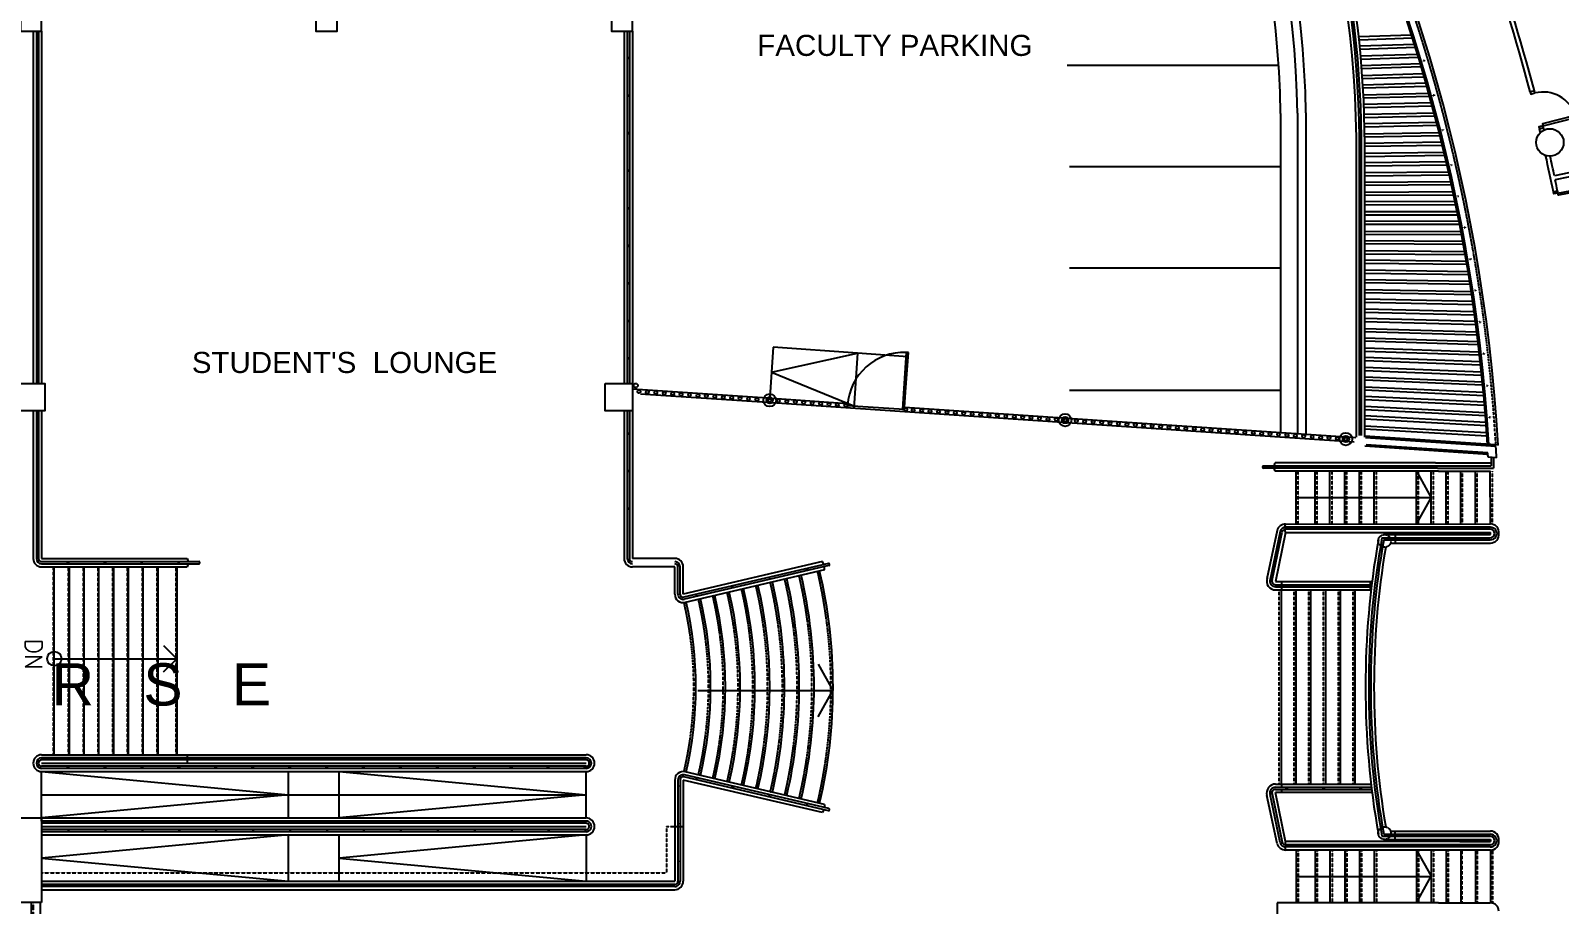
# Model space of a CAD drawing. Header units: millimetres. Extents: x -616979 to 2364082, y 43054 to 1637649.
# Drawn here: x -50314 to -14090, y 82009 to 102720 of the extents above; entities that cross this region are included whole.
import ezdxf

# ---------------------------------------------------------------- set-up
doc = ezdxf.new("R2010")
doc.units = ezdxf.units.MM
doc.linetypes.add('HIDDEN', pattern=[0.375, 0.25, -0.125])
for name, color, linetype in [('a-broken line', 8, 'HIDDEN'), ('a-column', 7, 'Continuous'), ('a-construcion', 8, 'Continuous'), ('a-doors', 254, 'Continuous'), ('a-labels', 7, 'Continuous'), ('a-railing', 254, 'Continuous'), ('a-stairs', 8, 'Continuous'), ('a-wall', 5, 'Continuous'), ('a-windows', 7, 'Continuous'), ('RAMPSLOPE', 252, 'Continuous')]:
    doc.layers.add(name, color=color, linetype=linetype)
doc.layers.add('road', color=7, linetype='Continuous', lineweight=25)
doc.styles.add('-kitz', font='arial.ttf')
doc.styles.add('100scale@80cl', font='romans.shx', dxfattribs={"height": 0.2})
doc.styles.add('arial', font='arial.ttf')

msp = doc.modelspace()

# ---------------------------------------------------------------- linework, layer by layer
at = {"layer": 'a-broken line'}
for p, q in [((-20276.948, 91024.587), (-20276.948, 92274.757)), ((-20276.948, 91024.587), (-20276.948, 92274.757)), ((-19826.948, 91024.587), (-19826.948, 92274.757)), ((-19826.948, 91024.587), (-19826.948, 92274.757)), ((-19476.948, 91024.587), (-19476.948, 92274.757)), ((-19476.948, 91024.587), (-19476.948, 92274.757)), ((-19126.948, 91024.587), (-19126.948, 92274.757)), ((-19126.948, 91024.587), (-19126.948, 92274.757)), ((-18776.948, 91024.587), (-18776.948, 92274.757)), ((-18776.948, 91024.587), (-18776.948, 92274.757)), ((-18426.948, 91024.587), (-18426.948, 92274.757)), ((-18426.948, 91024.587), (-18426.948, 92274.757)), ((-17426.948, 91024.587), (-17426.948, 92274.757)), ((-17426.948, 91024.587), (-17426.948, 92274.757)), ((-17076.948, 91024.587), (-17076.948, 92274.757)), ((-17076.948, 91024.587), (-17076.948, 92274.757)), ((-16726.948, 91024.587), (-16726.948, 92276.079)), ((-16389.547, 91025.909), (-16389.547, 92277.401)), ((-16039.547, 91025.909), (-16039.547, 92277.401)), ((-15676.948, 91025.909), (-15676.948, 92277.401)), ((-16726.948, 91024.587), (-16726.948, 91627.603)), ((-20726.948, 84861.445), (-20726.948, 89461.445)), ((-20376.948, 84861.445), (-20376.948, 89461.445)), ((-20026.948, 84861.445), (-20026.948, 89461.445)), ((-19676.948, 84861.445), (-19676.948, 89461.445)), ((-19326.948, 84861.445), (-19326.948, 89461.445)), ((-18976.948, 84861.445), (-18976.948, 89461.445)), ((-20276.948, 83298.304), (-20276.948, 82048.133)), ((-19826.948, 83298.304), (-19826.948, 82048.133)), ((-19476.948, 83298.304), (-19476.948, 82048.133)), ((-19126.948, 83298.304), (-19126.948, 82048.133)), ((-18776.948, 83298.304), (-18776.948, 82048.133)), ((-18426.948, 83298.304), (-18426.948, 82048.133)), ((-17426.948, 83298.304), (-17426.948, 82048.133)), ((-17076.948, 83298.304), (-17076.948, 82048.133)), ((-16726.948, 83298.304), (-16726.948, 82046.811)), ((-16402.145, 83296.981), (-16402.145, 82045.489)), ((-16039.547, 83296.981), (-16039.547, 82045.489)), ((-15676.948, 83296.981), (-15676.948, 82045.489))]:
    msp.add_line(p, q, dxfattribs=at)
at = {"layer": 'a-broken line', "color": 8, "linetype": 'HIDDEN'}
for p, q in [((-49771.948, 85558.19), (-49771.948, 90008.109)), ((-49421.948, 90008.109), (-49421.948, 85558.19)), ((-49071.948, 90008.109), (-49071.948, 85558.19)), ((-48721.948, 90008.109), (-48721.948, 85558.19)), ((-48371.948, 90008.109), (-48371.948, 85558.19)), ((-48021.948, 90008.109), (-48021.948, 85558.19)), ((-47671.948, 90008.109), (-47671.948, 85558.19)), ((-47321.948, 90008.109), (-47321.948, 85558.19)), ((-46871.948, 90008.109), (-46871.948, 85558.19))]:
    msp.add_line(p, q, dxfattribs=at)
at = {"layer": 'a-broken line'}
for centre in [(-18232.61, 90624.587), (-18232.61, 83698.304)]:
    msp.add_circle(centre, 150, dxfattribs=at)
at = {"layer": 'a-broken line', "color": 8, "linetype": 'HIDDEN'}
for radius in [12040.952, 10190.952, 10540.952, 10890.952, 11240.952, 11590.952, 8790.952, 9140.952, 9490.952, 9840.952]:
    msp.add_arc((-43391.925, 87160.784), radius, 346.8394745, 13.1605255, dxfattribs=at)
at = {"layer": 'a-column'}
for points in [[(-50551.948, 103208.109), (-50551.948, 102708.109), (-50051.948, 102708.109), (-50051.948, 103208.109)], [(-43051.948, 103208.109), (-43551.948, 103208.109), (-43551.948, 102708.109), (-43051.948, 102708.109)], [(-36551.948, 103208.109), (-36551.948, 102708.109), (-36051.948, 102708.109), (-36051.948, 103208.109)], [(-50626.948, 94358.109), (-49976.948, 94358.109), (-49976.948, 93708.109), (-50626.948, 93708.109)], [(-36701.948, 94358.109), (-36051.948, 94358.109), (-36051.948, 93708.109), (-36701.948, 93708.109)]]:
    msp.add_lwpolyline(points, close=True, dxfattribs=at)
for centre, radius in [((-14316.147, 100069.492), 325), ((-32801.86, 93958.45), 150), ((-25801.86, 93486.539), 150), ((-19150.514, 93038.138), 150)]:
    msp.add_circle(centre, radius, dxfattribs=at)
at = {"layer": 'a-construcion', "color": 5, "ltscale": 2}
msp.add_line((-20096.787, 100766.278), (-20096.787, 93151.751), dxfattribs=at)
at = {"layer": 'a-construcion', "color": 7, "ltscale": 2}
msp.add_lwpolyline([(-20096.787, 100766.278, 0.170786733), (-25548.275, 115494.391, 0.072691029), (-33900.966, 123212.216, 0.071165038)], format="xyb", dxfattribs=at)
at = {"layer": 'a-doors'}
for p, q in [((-14684.411, 101288.647), (-14781.177, 101264.358)), ((-14465.303, 100415.725), (-14562.506, 100391.327)), ((-14134.824, 98915.822), (-14233.073, 98897.114)), ((-29566.23, 95091.896), (-29658.13, 93746.394)), ((-29612.815, 93743.145), (-29516.279, 95089.689)), ((-29516.279, 95089.689), (-29566.23, 95091.896)), ((-29658.13, 93746.394), (-29612.815, 93743.151))]:
    msp.add_line(p, q, dxfattribs=at)
for points in [[(-14672.239, 101240.151), (-14684.411, 101288.647), (-14781.408, 101264.3), (-14769.235, 101215.805)], [(-14477.476, 100464.221), (-13701.546, 100658.984), (-13713.719, 100707.479), (-14489.649, 100512.717)], [(-14465.303, 100415.725), (-14477.476, 100464.221), (-14574.708, 100439.815), (-14562.535, 100391.32)], [(-14134.862, 98915.815), (-14125.509, 98866.698), (-14223.749, 98847.991), (-14233.102, 98897.108)], [(-14125.509, 98866.698), (-13339.63, 99016.343), (-13330.277, 98967.225), (-14116.156, 98817.58)]]:
    msp.add_lwpolyline(points, close=True, dxfattribs=at)
for centre, radius, start, end in [((-14477.882, 100461.144), 802.886, 17.8672203, 104.0089055), ((-29612.844, 93743.177), 1349.524, 88.0205684, 175.9004351)]:
    msp.add_arc(centre, radius, start, end, dxfattribs=at)
at = {"layer": 'a-labels'}
for p, q in [((-17476.948, 92274.757), (-17126.948, 91646.245)), ((-20326.948, 91649.672), (-17126.948, 91649.672)), ((-17476.948, 91024.587), (-17126.948, 91646.245)), ((-47163.803, 88145.094), (-46851.948, 87833.239)), ((-49751.948, 87833.239), (-46851.948, 87833.239)), ((-47163.803, 87521.384), (-46851.948, 87833.239)), ((-31654.404, 87705.515), (-31304.404, 87077.003)), ((-34504.404, 87080.43), (-31304.404, 87080.43)), ((-31654.404, 86455.345), (-31304.404, 87077.003))]:
    msp.add_line(p, q, dxfattribs=at)
at = {"layer": 'a-labels', "color": 4}
for p, q in [((-17476.948, 92274.757), (-17126.948, 91646.245)), ((-20326.948, 91649.672), (-17126.948, 91649.672)), ((-17476.948, 91024.587), (-17126.948, 91646.245)), ((-17476.948, 83298.304), (-17126.948, 82676.645)), ((-20326.948, 82673.219), (-17126.948, 82673.219)), ((-17476.948, 82048.133), (-17126.948, 82676.645))]:
    msp.add_line(p, q, dxfattribs=at)
at = {"layer": 'a-labels'}
msp.add_circle((-49751.948, 87833.239), 169.578, dxfattribs=at)
at = {"layer": 'a-railing'}
for p, q in [((-50251.948, 102708.109), (-50251.948, 94358.109)), ((-50176.948, 102708.109), (-50176.948, 94358.109)), ((-50126.948, 102708.109), (-50126.948, 94358.109)), ((-50051.948, 102708.109), (-50051.948, 94358.109)), ((-36251.948, 102708.109), (-36251.948, 94358.109)), ((-36176.948, 102708.109), (-36176.948, 94358.109)), ((-36126.948, 102708.109), (-36126.948, 94358.109)), ((-36051.948, 102708.109), (-36051.948, 94358.109)), ((-18845.379, 102576.433), (-17597.066, 102620.794)), ((-18837.39, 102501.67), (-17573.619, 102546.58)), ((-17525.067, 102391.282), (-18821.592, 102346.978)), ((-17502.095, 102317.023), (-18814.307, 102272.183)), ((-18799.952, 102117.313), (-17454.449, 102161.343)), ((-18793.37, 102042.488), (-17431.952, 102087.04)), ((-17385.216, 101930.986), (-18780.462, 101887.458)), ((-17363.193, 101856.637), (-18774.581, 101812.605)), ((-18763.122, 101657.433), (-17317.37, 101700.218)), ((-18757.943, 101582.554), (-17295.819, 101625.823)), ((-17250.913, 101469.048), (-18747.934, 101427.259)), ((-17229.833, 101394.607), (-18743.457, 101352.355)), ((-18734.899, 101196.955), (-17185.848, 101237.483)), ((-18731.124, 101122.028), (-17165.238, 101162.997)), ((-17122.177, 101005.533), (-18724.02, 100966.541)), ((-17102.036, 100931.001), (-18720.946, 100891.594)), ((-18714.922, 100736.046), (-17059.902, 100773.206)), ((-18713.239, 100661.065), (-17040.229, 100698.629)), ((-16999.026, 100540.51), (-18708.631, 100505.467)), ((-16979.82, 100465.888), (-18707.094, 100430.483)), ((-18826.948, 93122.644), (-18826.948, 100186.319)), ((-18776.948, 93122.829), (-18776.948, 100186.723)), ((-18704.494, 100274.84), (-16939.55, 100307.453)), ((-18703.109, 100199.853), (-16920.811, 100232.786)), ((-16881.478, 100074.044), (-18702.563, 100044.185)), ((-16863.204, 99999.333), (-18701.333, 99969.195)), ((-18702.482, 99813.521), (-16824.81, 99840.291)), ((-18701.413, 99738.528), (-16807.001, 99765.537)), ((-16769.548, 99606.202), (-18702.401, 99582.856)), ((-18702.318, 99352.192), (-16715.696, 99371.786)), ((-18701.578, 99277.196), (-16698.816, 99296.949)), ((-16752.204, 99531.406), (-18701.495, 99507.862)), ((-16663.254, 99137.052), (-18702.233, 99121.527)), ((-18702.148, 98890.863), (-16612.225, 98902.007)), ((-16646.837, 99062.175), (-18701.662, 99046.53)), ((-16562.61, 98666.661), (-18702.061, 98660.198)), ((-16547.119, 98591.707), (-18701.835, 98585.198)), ((-18701.748, 98815.864), (-16596.271, 98827.091)), ((-18701.973, 98429.533), (-16514.412, 98431.021)), ((-18701.922, 98354.533), (-16499.382, 98356.031)), ((-16467.631, 98195.096), (-18701.885, 98198.867)), ((-18702.101, 97893.202), (-16408.164, 97883.837)), ((-16453.063, 98120.072), (-18702.011, 98123.867)), ((-18701.795, 97968.202), (-16422.27, 97958.896)), ((-16364.685, 97647.337), (-18702.192, 97662.537)), ((-16378.33, 97722.427), (-18701.704, 97737.536)), ((-18701.612, 97506.87), (-16335.813, 97485.699)), ((-16281.995, 97173.57), (-18702.376, 97201.208)), ((-18702.283, 97431.873), (-16322.628, 97410.578)), ((-16294.72, 97248.72), (-18701.52, 97276.204)), ((-16205.008, 96698.841), (-18702.564, 96739.88)), ((-18702.47, 96970.544), (-16242.788, 96936.322)), ((-18701.426, 97045.537), (-16255.053, 97011.5)), ((-16216.814, 96774.045), (-18701.332, 96814.87)), ((-18702.659, 96509.217), (-16168.656, 96461.137)), ((-18701.237, 96584.203), (-16180.002, 96536.366)), ((-18702.852, 96047.89), (-16100.241, 95985.093)), ((-16133.733, 96223.218), (-18702.755, 96278.553)), ((-16144.621, 96298.47), (-18701.14, 96353.536)), ((-18701.043, 96122.869), (-16110.671, 96060.367)), ((-16068.182, 95746.771), (-18702.95, 95817.228)), ((-16078.153, 95822.064), (-18700.945, 95892.201)), ((-18700.847, 95661.533), (-16047.068, 95583.571)), ((-16008.363, 95269.567), (-18703.149, 95355.903)), ((-18703.049, 95586.565), (-16037.555, 95508.259)), ((-16017.419, 95344.895), (-18700.747, 95430.864)), ((-18703.249, 95125.241), (-15980.607, 95030.703)), ((-18700.647, 95200.196), (-15989.205, 95106.047)), ((-15962.427, 94867.033), (-18700.545, 94969.527)), ((-18703.453, 94663.918), (-15929.403, 94552.494)), ((-15954.286, 94791.676), (-18703.351, 94894.579)), ((-18700.443, 94738.857), (-15937.088, 94627.863)), ((-18703.66, 94202.596), (-15883.954, 94073.703)), ((-15905.959, 94313.167), (-18703.556, 94433.257)), ((-15913.186, 94388.546), (-18700.34, 94508.188)), ((-18700.236, 94277.518), (-15890.725, 94149.09)), ((-15863.388, 93834.11), (-18703.765, 93971.936)), ((-15869.703, 93909.504), (-18700.13, 94046.848)), ((-50251.948, 93708.109), (-50251.948, 90208.109)), ((-50176.948, 93708.109), (-50176.948, 90208.109)), ((-50126.948, 93708.109), (-50126.948, 90208.109)), ((-50051.948, 93708.109), (-50051.948, 90208.109)), ((-36251.948, 93708.084), (-36251.503, 90208.117)), ((-36176.948, 93708.093), (-36176.503, 90208.127)), ((-36126.948, 93708.1), (-36126.503, 90208.133)), ((-36051.948, 93708.109), (-36051.503, 90208.143)), ((-15826.58, 93354.573), (-18703.979, 93510.616)), ((-18703.871, 93741.276), (-15844.263, 93594.397)), ((-18700.024, 93816.177), (-15850.123, 93669.797)), ((-15831.984, 93429.976), (-18699.917, 93585.506)), ((-18704.087, 93279.957), (-15810.339, 93114.646)), ((-15596.614, 92898.766), (-18701.948, 93108.115)), ((-18699.809, 93354.835), (-15815.287, 93190.051)), ((-15786.287, 92711.099), (-18668.843, 92905.429)), ((-15544.015, 92895.22), (-15760.051, 92909.785)), ((-16998.811, 92399.757), (-21101.981, 92399.757)), ((-17024.84, 92474.757), (-20826.949, 92474.757)), ((-17024.781, 92475.909), (-15726.948, 92475.909)), ((-16998.811, 92401.079), (-15706.177, 92401.079)), ((-15706.177, 92598.934), (-15706.177, 92401.079)), ((-15656.177, 92598.934), (-15656.177, 92351.079)), ((-16981.459, 92349.757), (-21101.949, 92349.757)), ((-16955.43, 92274.757), (-20826.949, 92274.757)), ((-16981.459, 92351.079), (-15656.177, 92351.079)), ((-16955.43, 92276.079), (-15726.948, 92276.079)), ((-20595.698, 90949.587), (-20576.948, 91024.587)), ((-20595.698, 90949.587), (-20576.948, 91024.587)), ((-20595.698, 90949.587), (-20576.948, 91024.587)), ((-20595.698, 90949.587), (-20576.948, 91024.587)), ((-20576.948, 91024.587), (-15726.948, 91025.909)), ((-16495.526, 90949.587), (-20576.948, 90949.587)), ((-15726.948, 90949.587), (-20576.948, 90949.587)), ((-15729.726, 90949.561), (-17991.77, 90949.561)), ((-20781.633, 90869.188), (-21019.739, 89729.725)), ((-20709.391, 90849.035), (-20947.497, 89709.571)), ((-20899.336, 89696.135), (-20661.23, 90835.599)), ((-20576.948, 90824.587), (-20815.055, 89660.123)), ((-20576.948, 90824.587), (-20595.698, 90899.587)), ((-20576.948, 90824.587), (-20595.698, 90899.587)), ((-20576.948, 90824.587), (-20595.698, 90899.587)), ((-20576.948, 90824.587), (-20595.698, 90899.587)), ((-16478.174, 90899.587), (-20576.948, 90899.587)), ((-15726.948, 90899.587), (-20576.948, 90899.587)), ((-20576.678, 90825.909), (-15726.948, 90825.909)), ((-18295.478, 90699.561), (-15727.642, 90699.561)), ((-18253.591, 90649.561), (-15727.642, 90649.561)), ((-18232.61, 90774.587), (-15726.948, 90774.587)), ((-18091.188, 90574.587), (-15726.948, 90574.587)), ((-15725.332, 90899.561), (-17983.303, 90899.561)), ((-17982.61, 90774.587), (-17982.61, 90574.587)), ((-15726.948, 90774.587), (-15726.948, 90825.909)), ((-50051.948, 90208.109), (-46601.948, 90208.109)), ((-46601.948, 90208.109), (-46583.198, 90133.109)), ((-35050.354, 90208.143), (-36051.503, 90208.143)), ((-50051.948, 90133.109), (-46326.948, 90133.109)), ((-50051.948, 90083.109), (-46326.948, 90083.109)), ((-50051.948, 90008.109), (-46601.948, 90008.109)), ((-46583.198, 90083.109), (-46601.948, 90008.109)), ((-35050.354, 90008.143), (-36051.503, 90008.143)), ((-35050.354, 89363.378), (-35050.354, 90008.143)), ((-34975.354, 89363.378), (-34975.354, 90008.143)), ((-34925.354, 89363.378), (-34925.354, 90008.143)), ((-31550.794, 90134.885), (-34850.354, 89363.378)), ((-34850.354, 89363.378), (-34850.354, 90008.143)), ((-31412.001, 90090.315), (-34833.278, 89290.348)), ((-31400.617, 90041.628), (-34821.894, 89241.661)), ((-31505.258, 89940.138), (-34804.818, 89168.631)), ((-20815.055, 89661.445), (-18529.037, 89661.445)), ((-20815.043, 89586.445), (-18538.272, 89586.445)), ((-20815.03, 89536.445), (-18544.27, 89536.445)), ((-20815.055, 89461.445), (-18553.029, 89461.445)), ((-50051.838, 85558.279), (-37151.838, 85558.369)), ((-46601.945, 85558.458), (-46601.945, 85483.458)), ((-37151.573, 85483.37), (-50051.945, 85483.369)), ((-37151.573, 85433.37), (-50051.945, 85433.369)), ((-50051.945, 85358.19), (-37151.945, 85358.279)), ((-37151.573, 85283.188), (-50051.945, 85283.011)), ((-37151.573, 85233.188), (-50051.945, 85233.011)), ((-50051.838, 83983.19), (-50051.838, 85158.19)), ((-50051.838, 85158.1), (-37151.838, 85158.19)), ((-50051.838, 84058.19), (-50051.838, 85158.1)), ((-46601.945, 85433.458), (-46601.945, 85358.458)), ((-37151.838, 84058.19), (-37151.73, 85158.19)), ((-31505.258, 84381.43), (-34804.818, 85152.937)), ((-35050.354, 84958.19), (-35050.354, 82558.369)), ((-34975.354, 84958.19), (-34975.354, 82558.355)), ((-34925.354, 84958.19), (-34925.354, 82558.355)), ((-34850.354, 84958.19), (-34850.354, 82558.458)), ((-31550.794, 84186.683), (-34850.354, 84958.19)), ((-31412.001, 84231.253), (-34833.278, 85031.22)), ((-31400.617, 84279.94), (-34821.894, 85079.907)), ((-20815.055, 84861.445), (-18553.029, 84861.445)), ((-20815.055, 84786.445), (-18544.27, 84786.445)), ((-20781.633, 83453.702), (-21019.739, 84593.166)), ((-20709.391, 83473.856), (-20947.497, 84613.319)), ((-20899.336, 84626.755), (-20661.23, 83487.291)), ((-20815.055, 84736.445), (-18538.272, 84736.445)), ((-20576.948, 83498.304), (-20815.055, 84662.767)), ((-18529.037, 84661.445), (-20815.055, 84661.445)), ((-50051.838, 84058.19), (-37151.838, 84058.19)), ((-31515.461, 84255.444), (-31550.794, 84186.683)), ((-31505.258, 84381.43), (-31504.077, 84304.131)), ((-37151.466, 83983.278), (-50051.838, 83983.19)), ((-37151.465, 83933.278), (-50051.838, 83933.19)), ((-50051.838, 83858.279), (-37151.838, 83858.279)), ((-37151.465, 83783.281), (-50051.838, 83783.369)), ((-37151.466, 83733.281), (-50051.838, 83733.369)), ((-18091.188, 83748.304), (-15726.948, 83748.304)), ((-17982.61, 83548.304), (-17982.61, 83748.304)), ((-50051.838, 83658.369), (-37151.838, 83658.369)), ((-37151.838, 83658.369), (-37151.73, 82558.369)), ((-20576.948, 83498.304), (-20595.698, 83423.304)), ((-20576.948, 83498.304), (-20595.698, 83423.304)), ((-20595.698, 83373.304), (-20576.948, 83298.304)), ((-20595.698, 83373.304), (-20576.948, 83298.304)), ((-16452.145, 83498.304), (-20576.948, 83498.304)), ((-15724.638, 83423.304), (-20576.948, 83423.304)), ((-15729.032, 83373.304), (-20576.948, 83373.304)), ((-18295.474, 83623.304), (-15726.948, 83623.304)), ((-18253.587, 83673.304), (-15726.948, 83673.304)), ((-18232.61, 83548.304), (-15726.948, 83548.304)), ((-16452.145, 83496.981), (-15726.948, 83496.981)), ((-15726.948, 83548.304), (-15726.948, 83496.981)), ((-15726.948, 83296.981), (-20576.948, 83298.304)), ((-50051.838, 82558.369), (-35050.354, 82558.458)), ((-35050.355, 82483.444), (-50051.838, 82483.458)), ((-35050.355, 82433.444), (-50051.838, 82433.458)), ((-50051.838, 82358.458), (-35050.354, 82358.548)), ((-50301.948, 82058.279), (-50301.948, 80208.109)), ((-50089.448, 82058.279), (-50089.448, 80420.609)), ((-20776.949, 82048.133), (-20776.949, 81408.109)), ((-16955.43, 82048.133), (-20776.949, 82048.133)), ((-16955.43, 82046.811), (-15735.201, 82046.811))]:
    msp.add_line(p, q, dxfattribs=at)
at = {"layer": 'a-railing', "color": 5}
for p, q in [((-36051.948, 94227.201), (-32854.605, 94011.685)), ((-35862.152, 94114.181), (-32860.873, 93911.881)), ((-29610.755, 93793.035), (-25854.692, 93539.86)), ((-25742.525, 93532.299), (-18915.937, 93072.156)), ((-25749.871, 93432.567), (-18951.86, 92974.35)), ((-15786.2, 92671.567), (-18697.037, 92867.804)), ((-15596.527, 92859.234), (-18683.584, 93067.351)), ((-15581.678, 92592.226), (-15780.676, 92605.642))]:
    msp.add_line(p, q, dxfattribs=at)
at = {"layer": 'a-railing', "color": 7}
msp.add_line((-32749.782, 93904.393), (-25860.797, 93440.044), dxfattribs=at)
at = {"layer": 'a-railing', "color": 8, "linetype": 'HIDDEN'}
for p, q in [((-35250.354, 83858.156), (-35250.354, 82758.458)), ((-35250.354, 83858.156), (-34850.354, 83858.156)), ((-50051.838, 82758.458), (-35250.354, 82758.458))]:
    msp.add_line(p, q, dxfattribs=at)
at = {"layer": 'a-railing', "linetype": 'HIDDEN', "ltscale": 1.5}
msp.add_line((-50251.948, 82058.279), (-50251.948, 80258.109), dxfattribs=at)
at = {"layer": 'a-railing'}
for points in [[(-31515.461, 90066.124), (-31550.794, 90134.885)], [(-31505.258, 89940.138), (-31504.077, 90017.437)], [(-20676.948, 89661.445), (-20672.632, 89586.445)], [(-20672.632, 89536.445), (-20676.948, 89461.445)], [(-18576.948, 89661.445), (-18572.632, 89586.445)], [(-18572.632, 89536.445), (-18576.948, 89461.445)], [(-20676.948, 84861.445), (-20672.632, 84786.445)], [(-20672.632, 84736.445), (-20676.948, 84661.445)]]:
    msp.add_lwpolyline(points, dxfattribs=at)
for centre, radius in [((-50151.948, 102068.143), 12.5), ((-50151.948, 97618.313), 12.5), ((-36151.948, 97618.313), 12.5), ((-50151.948, 96728.347), 12.5), ((-36151.948, 96728.347), 12.5), ((-50151.948, 95838.381), 12.5), ((-36151.948, 95838.381), 12.5), ((-50151.948, 94948.415), 12.5), ((-36151.948, 94948.415), 12.5), ((-35973.896, 94307.713), 50), ((-35898.723, 94166.884), 37.5), ((-35699.175, 94153.431), 37.5), ((-35499.628, 94139.979), 37.5), ((-35300.081, 94126.526), 37.5), ((-35100.534, 94113.073), 37.5), ((-34900.987, 94099.621), 37.5), ((-34701.44, 94086.168), 37.5), ((-34501.893, 94072.715), 37.5), ((-34302.346, 94059.263), 37.5), ((-34102.799, 94045.81), 37.5), ((-33903.252, 94032.358), 37.5), ((-33703.705, 94018.905), 37.5), ((-33504.158, 94005.452), 37.5), ((-33304.611, 93992), 37.5), ((-33105.064, 93978.547), 37.5), ((-32801.948, 93958.45), 75), ((-32801.948, 93958.279), 75), ((-32801.948, 93958.109), 37.5), ((-32594.493, 93944.075), 37.5), ((-32394.946, 93930.622), 37.5), ((-32195.399, 93917.17), 37.5), ((-31995.852, 93903.717), 37.5), ((-31796.305, 93890.265), 37.5), ((-31596.758, 93876.812), 37.5), ((-31397.211, 93863.359), 37.5), ((-31197.664, 93849.907), 37.5), ((-30998.116, 93836.454), 37.5), ((-29575.315, 93743.145), 37.5), ((-29401.74, 93728.833), 37.5), ((-29202.193, 93715.381), 37.5), ((-29002.646, 93701.928), 37.5), ((-28803.099, 93688.475), 37.5), ((-28803.099, 93688.475), 37.5), ((-28603.552, 93675.023), 37.5), ((-28404.007, 93661.59), 37.5), ((-28204.458, 93648.169), 37.5), ((-28004.91, 93634.716), 37.5), ((-27805.363, 93621.264), 37.5), ((-27605.816, 93607.811), 37.5), ((-27406.269, 93594.358), 37.5), ((-27206.722, 93580.906), 37.5), ((-27007.175, 93567.453), 37.5), ((-26807.628, 93554), 37.5), ((-26608.081, 93540.548), 37.5), ((-26408.534, 93527.095), 37.5), ((-26208.987, 93513.643), 37.5), ((-26009.44, 93500.19), 37.5), ((-25801.948, 93486.539), 75), ((-25801.948, 93486.199), 37.5), ((-25536.107, 93468.281), 37.5), ((-25336.56, 93454.828), 37.5), ((-25137.013, 93441.376), 37.5), ((-24937.466, 93427.923), 37.5), ((-50151.948, 93168.484), 12.5), ((-36151.948, 93168.484), 12.5), ((-24737.919, 93414.47), 37.5), ((-24538.371, 93401.018), 37.5), ((-24338.824, 93387.565), 37.5), ((-24139.277, 93374.113), 37.5), ((-23939.73, 93360.66), 37.5), ((-23740.183, 93347.207), 37.5), ((-23540.636, 93333.755), 37.5), ((-23341.089, 93320.302), 37.5), ((-23141.542, 93306.85), 37.5), ((-22941.995, 93293.397), 37.5), ((-22742.448, 93279.944), 37.5), ((-22542.901, 93266.492), 37.5), ((-22343.354, 93253.039), 37.5), ((-22143.807, 93239.586), 37.5), ((-21944.26, 93226.134), 37.5), ((-21744.713, 93212.681), 37.5), ((-21545.166, 93199.229), 37.5), ((-21345.619, 93185.776), 37.5), ((-21146.072, 93172.323), 37.5), ((-20946.524, 93158.871), 37.5), ((-20746.977, 93145.418), 37.5), ((-20547.43, 93131.966), 37.5), ((-20347.883, 93118.513), 37.5), ((-20148.336, 93105.06), 37.5), ((-19948.789, 93091.608), 37.5), ((-19749.242, 93078.155), 37.5), ((-19549.695, 93064.703), 37.5), ((-19150.601, 93038.138), 75), ((-19350.148, 93051.25), 37.5), ((-19150.601, 93037.797), 37.5), ((-20551.948, 92374.587), 12.5), ((-20551.948, 92374.587), 12.5), ((-19676.948, 92374.587), 12.5), ((-19676.948, 92374.587), 12.5), ((-18801.948, 92374.587), 12.5), ((-18801.948, 92374.587), 12.5), ((-17926.948, 92374.587), 12.5), ((-17926.948, 92374.587), 12.5), ((-17051.948, 92374.587), 12.5), ((-17051.948, 92374.587), 12.5), ((-50151.948, 92278.518), 12.5), ((-36151.948, 92278.518), 12.5), ((-50151.948, 91388.552), 12.5), ((-36151.948, 91388.552), 12.5), ((-20551.948, 90924.416), 12.5), ((-20551.948, 90924.416), 12.5), ((-19676.948, 90924.416), 12.5), ((-19676.948, 90924.416), 12.5), ((-18801.948, 90924.416), 12.5), ((-18801.948, 90924.416), 12.5), ((-17926.948, 90924.416), 12.5), ((-17926.948, 90924.416), 12.5), ((-17051.948, 90924.416), 12.5), ((-17051.948, 90924.416), 12.5), ((-50151.948, 90498.415), 12.5), ((-49426.948, 90108.109), 12.5), ((-48551.948, 90108.109), 12.5), ((-47676.948, 90108.109), 12.5), ((-46801.948, 90108.109), 12.5), ((-20551.948, 89561.445), 12.5), ((-19676.948, 89561.445), 12.5), ((-18801.948, 89561.615), 12.5), ((-49426.945, 85458.458), 12.5), ((-49426.945, 85258.1), 12.5), ((-48551.945, 85458.458), 12.5), ((-48551.945, 85258.1), 12.5), ((-47676.945, 85458.458), 12.5), ((-47676.945, 85258.1), 12.5), ((-46801.945, 85458.458), 12.5), ((-46801.945, 85258.1), 12.5), ((-45926.948, 85458.458), 12.5), ((-45926.948, 85258.1), 12.5), ((-45051.948, 85458.458), 12.5), ((-45051.948, 85258.1), 12.5), ((-44176.948, 85458.458), 12.5), ((-44176.948, 85258.1), 12.5), ((-43301.948, 85458.458), 12.5), ((-43301.948, 85258.1), 12.5), ((-42426.948, 85458.458), 12.5), ((-42426.948, 85258.1), 12.5), ((-41551.948, 85458.458), 12.5), ((-41551.948, 85258.1), 12.5), ((-40676.948, 85458.458), 12.5), ((-40676.948, 85258.1), 12.5), ((-39801.948, 85458.458), 12.5), ((-39801.948, 85258.1), 12.5), ((-38926.948, 85458.458), 12.5), ((-38926.948, 85258.1), 12.5), ((-38051.948, 85458.458), 12.5), ((-38051.948, 85258.1), 12.5), ((-37175.456, 85458.458), 12.5), ((-37175.456, 85258.1), 12.5), ((-20551.948, 84761.445), 12.5), ((-19676.948, 84761.445), 12.5), ((-18801.948, 84761.615), 12.5), ((-20551.948, 83398.474), 12.5), ((-19676.948, 83398.474), 12.5), ((-18801.948, 83398.474), 12.5), ((-17926.948, 83398.474), 12.5), ((-17051.948, 83398.474), 12.5)]:
    msp.add_circle(centre, radius, dxfattribs=at)
at = {"layer": 'a-railing', "linetype": 'HIDDEN', "ltscale": 0.058}
for centre in [(-36151.948, 102068.143), (-17303.738, 102007.731), (-50151.948, 101178.177), (-36151.948, 101178.177), (-17068.186, 101187.223), (-16850.154, 100361.886), (-50151.948, 100288.211), (-36151.948, 100288.211), (-50151.948, 99398.245), (-36151.948, 99398.245), (-16649.739, 99532.096), (-16486.848, 98792.923), (-50151.948, 98508.279), (-36151.948, 98508.279), (-16337.937, 98050.808), (-16203.06, 97306.015), (-16082.264, 96558.808), (-15975.594, 95809.455), (-15883.086, 95058.221), (-15804.774, 94305.376), (-15740.685, 93551.186), (-31925.456, 89944.584), (-33675.456, 89533.098), (-32800.456, 89739.99), (-34550.456, 89330.803), (-34950.354, 84816.442), (-34550.456, 84990.765), (-33675.456, 84788.47), (-32800.456, 84581.578), (-31925.456, 84376.984), (-49426.972, 83958.194), (-49426.925, 83758.365), (-48551.972, 83958.194), (-48551.925, 83758.365), (-47676.972, 83958.194), (-47676.925, 83758.365), (-46801.972, 83958.194), (-46801.925, 83758.365), (-45926.972, 83958.194), (-45926.925, 83758.365), (-45051.972, 83958.194), (-45051.925, 83758.365), (-44176.972, 83958.194), (-44176.925, 83758.365), (-43301.972, 83958.194), (-43301.925, 83758.365), (-42426.972, 83958.194), (-42426.925, 83758.365), (-41551.972, 83958.194), (-41551.925, 83758.365), (-40676.972, 83958.194), (-40676.925, 83758.365), (-39801.972, 83958.194), (-39801.925, 83758.365), (-38925.585, 83958.194), (-38925.537, 83758.364), (-38050.481, 83958.194), (-38050.433, 83758.364), (-37175.481, 83958.194), (-37175.433, 83758.364), (-34950.354, 83924.776), (-34950.354, 83033.109), (-49426.946, 82458.458), (-48551.946, 82458.458), (-47676.946, 82458.458), (-46801.946, 82458.458), (-45926.946, 82458.458), (-45051.946, 82458.458), (-44176.946, 82458.458), (-43301.946, 82458.458), (-42426.946, 82458.458), (-41551.946, 82458.458), (-40676.946, 82458.458), (-39801.946, 82458.458), (-38925.558, 82458.458), (-38050.454, 82458.458), (-37175.454, 82458.458), (-36300.454, 82458.458), (-35425.454, 82458.458)]:
    msp.add_circle(centre, 12.5, dxfattribs=at)
at = {"layer": 'a-railing', "linetype": 'HIDDEN', "ltscale": 1.5}
msp.add_arc((-55726.948, 90533.109), 40200, 3.3736451, 56.3000523, dxfattribs=at)
at = {"layer": 'a-railing'}
for centre, radius, start, end in [((-55653.983, 90571.981), 40177.195, 3.3149672, 56.3558626), ((-55726.948, 90533.109), 40037.5, 3.403149, 56.3000523), ((-43497.627, 99889.203), 24672.468, 0.6899961, 30.4400702), ((-43455.23, 99897.749), 24679.974, 0.6708825, 28.3637892), ((-21101.949, 92374.757), 25, 90, 270), ((-21101.949, 92374.757), 25, 90, 270), ((-55726.948, 90533.109), 40000, 2.9700143, 3.1212849), ((-20576.948, 90812.087), 212.5, 90, 164.4122709), ((-20576.948, 90812.087), 137.5, 89.9898279, 164.4122709), ((-15726.948, 90799.573), 150.014, 269.7351076, 91.0607881), ((-15726.948, 90825.909), 200, 352.6283198, 90), ((-20576.948, 90812.087), 87.5, 89.9920076, 164.4122709), ((-20576.948, 90812.087), 87.5, 89.9920076, 164.4122709), ((1465.275, 87161.445), 20150, 170.028571, 189.971429), ((1465.275, 87161.445), 20075, 169.84889, 190.1511845), ((1465.275, 87161.445), 20025, 169.9685887, 190.031486), ((-15726.987, 90799.567), 100.008, 269.6245619, 89.0517536), ((-15726.948, 90774.587), 200, 270, 7.3716802), ((-50051.948, 90208.109), 200, 180, 270), ((-50051.948, 90208.109), 125, 180, 270), ((-50051.948, 90208.109), 75, 180, 270), ((-36051.503, 90208.143), 200, 180.0072868, 270), ((-36051.503, 90208.143), 125, 180.0072868, 270), ((-36051.503, 90208.143), 75, 180.0072868, 270), ((-35050.354, 90008.143), 200, 0, 90), ((1465.275, 87161.445), 19950, 170.4342216, 189.5657784), ((-46326.948, 90108.109), 25, 270, 90), ((-35050.354, 90008.143), 125, 0, 90), ((-35050.354, 90008.143), 75, 0, 90), ((-31406.309, 90065.972), 25, 283.1605255, 103.1605255), ((-20815.055, 89673.945), 212.5, 161.0986176, 270), ((-20815.055, 89673.945), 137.5, 160.292546, 270.0101725), ((-20815.055, 89673.945), 87.5, 159.2472862, 270.0079937), ((-34850.354, 89363.378), 200, 180, 283.1605255), ((-34850.354, 89363.378), 125, 180, 283.1605255), ((-34850.354, 89363.378), 75, 180, 283.1605255), ((-50051.73, 85358.19), 200.09, 90.0307621, 269.9384758), ((-37151.945, 85358.279), 200.09, 270.0615242, 89.9692379), ((-50051.73, 85358.19), 125.092, 90.1704994, 269.8295006), ((-50051.73, 85358.19), 75.091, 90.0004313, 269.9995687), ((-37151.945, 85358.279), 75.091, 270.0004313, 89.9995687), ((-37151.945, 85358.279), 125.092, 270.1704994, 89.8295006), ((-34850.354, 84958.19), 200, 76.8394745, 180), ((-34850.354, 84958.19), 125, 76.8394745, 180), ((-34850.354, 84958.19), 75, 76.8394745, 180), ((-20815.055, 84648.945), 212.5, 90, 195.5877291), ((-20815.055, 84648.945), 137.5, 90, 195.5877291), ((-20815.055, 84648.945), 87.5, 90, 195.5877291), ((-37151.838, 83858.279), 199.91, 270, 90), ((-31406.309, 84255.597), 25, 256.8394745, 76.8394745), ((-37151.73, 83858.279), 124.998, 269.9995687, 90), ((-37151.73, 83858.279), 74.998, 269.9995687, 90), ((-15726.948, 83548.304), 200, 352.6283198, 90), ((-20576.948, 83510.804), 212.5, 195.5877291, 270), ((-20576.948, 83510.804), 137.5, 195.5877291, 270.0101721), ((-20576.948, 83510.804), 87.5, 195.5877291, 270.0079924), ((-15726.255, 83523.292), 150.014, 268.9392119, 90.2648924), ((-15726.293, 83523.298), 100.008, 270.9482464, 90.3754381), ((-15726.948, 83496.981), 200, 270, 7.3716802), ((-35050.354, 82558.355), 75, 269.9995687, 0), ((-35050.354, 82558.355), 125, 269.9995687, 0), ((-35050.354, 82558.458), 200, 270, 0), ((-15726.948, 81846.981), 199.83, 0, 90)]:
    msp.add_arc(centre, radius, start, end, dxfattribs=at)
at = {"layer": 'a-railing', "color": 5}
msp.add_arc((-55726.86, 90493.577), 40200, 2.9924979, 3.3736451, dxfattribs=at)
at = {"layer": 'a-stairs'}
for p, q in [((-20326.948, 91024.587), (-20326.948, 92274.757)), ((-20326.948, 91024.587), (-20326.948, 92274.757)), ((-19876.948, 91024.587), (-19876.948, 92274.757)), ((-19876.948, 91024.587), (-19876.948, 92274.757)), ((-19526.948, 91024.587), (-19526.948, 92274.757)), ((-19526.948, 91024.587), (-19526.948, 92274.757)), ((-19176.948, 91024.587), (-19176.948, 92274.757)), ((-19176.948, 91024.587), (-19176.948, 92274.757)), ((-18826.948, 91024.587), (-18826.948, 92274.757)), ((-18826.948, 91024.587), (-18826.948, 92274.757)), ((-18476.948, 91024.587), (-18476.948, 92274.757)), ((-18476.948, 91024.587), (-18476.948, 92274.757)), ((-17476.948, 91024.587), (-17476.948, 92274.757)), ((-17476.948, 91024.587), (-17476.948, 92274.757)), ((-17126.948, 91024.587), (-17126.948, 92274.757)), ((-17126.948, 91024.587), (-17126.948, 92274.757)), ((-16776.948, 91024.587), (-16776.948, 92276.079)), ((-16426.948, 91025.909), (-16426.948, 92276.079)), ((-16076.948, 91025.909), (-16076.948, 92276.079)), ((-15726.948, 91025.909), (-15728.592, 92276.079)), ((-16776.948, 91024.587), (-16776.948, 91649.81)), ((-49751.948, 85558.19), (-49751.948, 90008.109)), ((-49401.948, 90008.109), (-49401.948, 85558.19)), ((-49051.948, 90008.109), (-49051.948, 85558.19)), ((-48701.948, 90008.109), (-48701.948, 85558.19)), ((-48351.948, 90008.109), (-48351.948, 85558.19)), ((-48001.948, 90008.109), (-48001.948, 85558.19)), ((-47651.948, 90008.109), (-47651.948, 85558.19)), ((-47301.948, 90008.109), (-47301.948, 85558.19)), ((-46851.948, 90008.109), (-46851.948, 85558.19)), ((-20676.948, 84861.445), (-20676.948, 89461.445)), ((-20326.948, 84861.445), (-20326.948, 89461.445)), ((-19976.948, 84861.445), (-19976.948, 89461.445)), ((-19626.948, 84861.445), (-19626.948, 89461.445)), ((-19276.948, 84861.445), (-19276.948, 89461.445)), ((-18926.948, 84861.445), (-18926.948, 89461.445)), ((-20326.948, 83298.304), (-20326.948, 82048.133)), ((-19876.948, 83298.304), (-19876.948, 82048.133)), ((-19526.948, 83298.304), (-19526.948, 82048.133)), ((-19176.948, 83298.304), (-19176.948, 82048.133)), ((-18826.948, 83298.304), (-18826.948, 82048.133)), ((-18476.948, 83298.304), (-18476.948, 82048.133)), ((-17476.948, 83298.304), (-17476.948, 82048.133)), ((-17126.948, 83298.304), (-17126.948, 82048.133)), ((-16776.948, 83298.304), (-16776.948, 82046.811)), ((-16426.948, 83296.981), (-16426.948, 82046.811)), ((-16076.948, 83296.981), (-16076.948, 82046.811)), ((-15726.948, 83296.981), (-15726.948, 82046.811))]:
    msp.add_line(p, q, dxfattribs=at)
for radius in [12090.952, 10240.952, 10590.952, 10940.952, 11290.952, 11640.952, 8840.952, 9190.952, 9540.952, 9890.952]:
    msp.add_arc((-43391.925, 87160.784), radius, 346.8394745, 13.1605255, dxfattribs=at)
at = {"layer": 'a-wall', "color": 7}
for p, q in [((-4372.995, 101338.514), (-14209.616, 99278.539)), ((-4352.498, 101240.637), (-14189.119, 99180.662)), ((-32718.025, 95216.018), (-32800.667, 94033.268)), ((-32759.346, 94624.643), (-30723.018, 95074.781)), ((-30723.018, 95074.781), (-32718.025, 95216.018)), ((-32759.346, 94624.643), (-30807.352, 93823.609)), ((-30960.701, 93833.938), (-29612.815, 93743.145))]:
    msp.add_line(p, q, dxfattribs=at)
at = {"layer": 'a-wall'}
for p, q in [((-18901.948, 93086.731), (-18901.948, 100185.711)), ((-30957.338, 93883.825), (-30964.064, 93784.051)), ((-20845.699, 92399.757), (-20826.949, 92474.757)), ((-20826.949, 92274.757), (-20845.699, 92349.757)), ((-50051.948, 82358.26), (-50051.945, 82058.279))]:
    msp.add_line(p, q, dxfattribs=at)
at = {"layer": 'a-wall', "color": 5}
for p, q in [((-30723.018, 95074.781), (-30810.719, 93773.691)), ((-29526.014, 94990.039), (-30723.018, 95074.781)), ((-29610.755, 93793.035), (-29526.014, 94990.039)), ((-32742.6, 94004.136), (-30957.34, 93883.801))]:
    msp.add_line(p, q, dxfattribs=at)
at = {"layer": 'a-wall'}
msp.add_lwpolyline([(-18701.948, 93086.731), (-18701.948, 100019.815, 0.112562708), (-21183.812, 110701.693)], format="xyb", dxfattribs=at)
at = {"layer": 'a-wall', "color": 7}
msp.add_lwpolyline([(-50051.945, 82058.279), (-52051.948, 82058.279), (-52051.948, 84058.279), (-50051.945, 84058.279)], close=True, dxfattribs=at)
at = {"layer": 'a-wall'}
for centre, radius, start, end in [((-55726.948, 90533.109), 40000, 3.409992, 56.3000523), ((-43582.93, 99869.721), 24683.005, 0.7335155, 36.6117147), ((-55726.948, 90533.109), 42328.427, 13.3456711, 13.4677661), ((-55726.948, 90533.109), 42428.427, 13.3977355, 13.4692338), ((-55726.948, 90533.109), 42328.427, 11.3965134, 12.5911286), ((-55726.948, 90533.109), 42428.427, 11.8951846, 12.5390642), ((-55726.948, 90533.109), 42428.427, 11.3950628, 11.7601436)]:
    msp.add_arc(centre, radius, start, end, dxfattribs=at)
at = {"layer": 'a-wall', "color": 7}
for radius, start, end in [(42328.427, 14.6860295, 19.9095529), (42428.427, 14.6846257, 19.8574884)]:
    msp.add_arc((-55726.948, 90533.109), radius, start, end, dxfattribs=at)
at = {"layer": 'a-windows'}
msp.add_line((-50089.448, 82058.279), (-50301.948, 82058.279), dxfattribs=at)
at = {"layer": 'RAMPSLOPE'}
for p, q in [((-44201.81, 84058.19), (-44201.81, 85158.19)), ((-43001.81, 84058.19), (-43001.81, 85158.19)), ((-50051.838, 84608.145), (-37151.782, 84608.235)), ((-44205.531, 82558.369), (-44205.531, 83658.369)), ((-43005.531, 82558.369), (-43005.531, 83658.369))]:
    msp.add_line(p, q, dxfattribs=at)
for points in [[(-50051.838, 85158.1), (-44201.81, 84608.235), (-50051.838, 84058.19)], [(-43001.81, 85158.19), (-37151.782, 84608.235), (-43001.81, 84058.279)], [(-44205.585, 83658.369), (-50051.945, 83108.369), (-44205.477, 82558.369)], [(-37151.838, 83658.369), (-43005.531, 83108.369), (-37151.73, 82558.369)]]:
    msp.add_lwpolyline(points, dxfattribs=at)
at = {"layer": 'road', "ltscale": 2}
for p, q in [((-25757.235, 101896.837), (-20743.421, 101896.837)), ((-20696.709, 100756.561), (-20696.709, 93192.188)), ((-20296.761, 100763.039), (-20296.761, 93165.23)), ((-25696.945, 99496.837), (-20696.945, 99496.837)), ((-25696.945, 97096.837), (-20696.945, 97096.837)), ((-25696.945, 94196.837), (-20696.945, 94196.837))]:
    msp.add_line(p, q, dxfattribs=at)
for points in [[(-20296.761, 100763.039, 0.170802072), (-25703.059, 115367.727, 0.072389441), (-33856.723, 122925.59, 0.069872372)], [(-20696.709, 100756.561, 0.170833469), (-26012.622, 115114.391, 0.069292836), (-33753.749, 122373.166, 0.067247045)]]:
    msp.add_lwpolyline(points, format="xyb", dxfattribs=at)

# ---------------------------------------------------------------- texts
at = {"layer": 'a-labels', "style": '-kitz'}
for s, p in [('FACULTY PARKING', (-33095.783, 102119.026)), ("STUDENT'S  LOUNGE", (-46493.451, 94603.714))]:
    msp.add_text(s, height=500, dxfattribs=at).set_placement(p)
at = {"layer": 'a-labels', "linetype": 'Continuous', "style": '100scale@80cl'}
msp.add_text('DN', height=400, rotation=269.9665651, dxfattribs=at).set_placement((-50440.251, 88306.981))
at = {"layer": 'a-labels', "linetype": 'Continuous', "style": 'arial'}
msp.add_text('C   O   N   C   O   U   R   S   E', height=1000, dxfattribs=at).set_placement((-63010.313, 86724.059))

doc.saveas('drawing.dxf')
